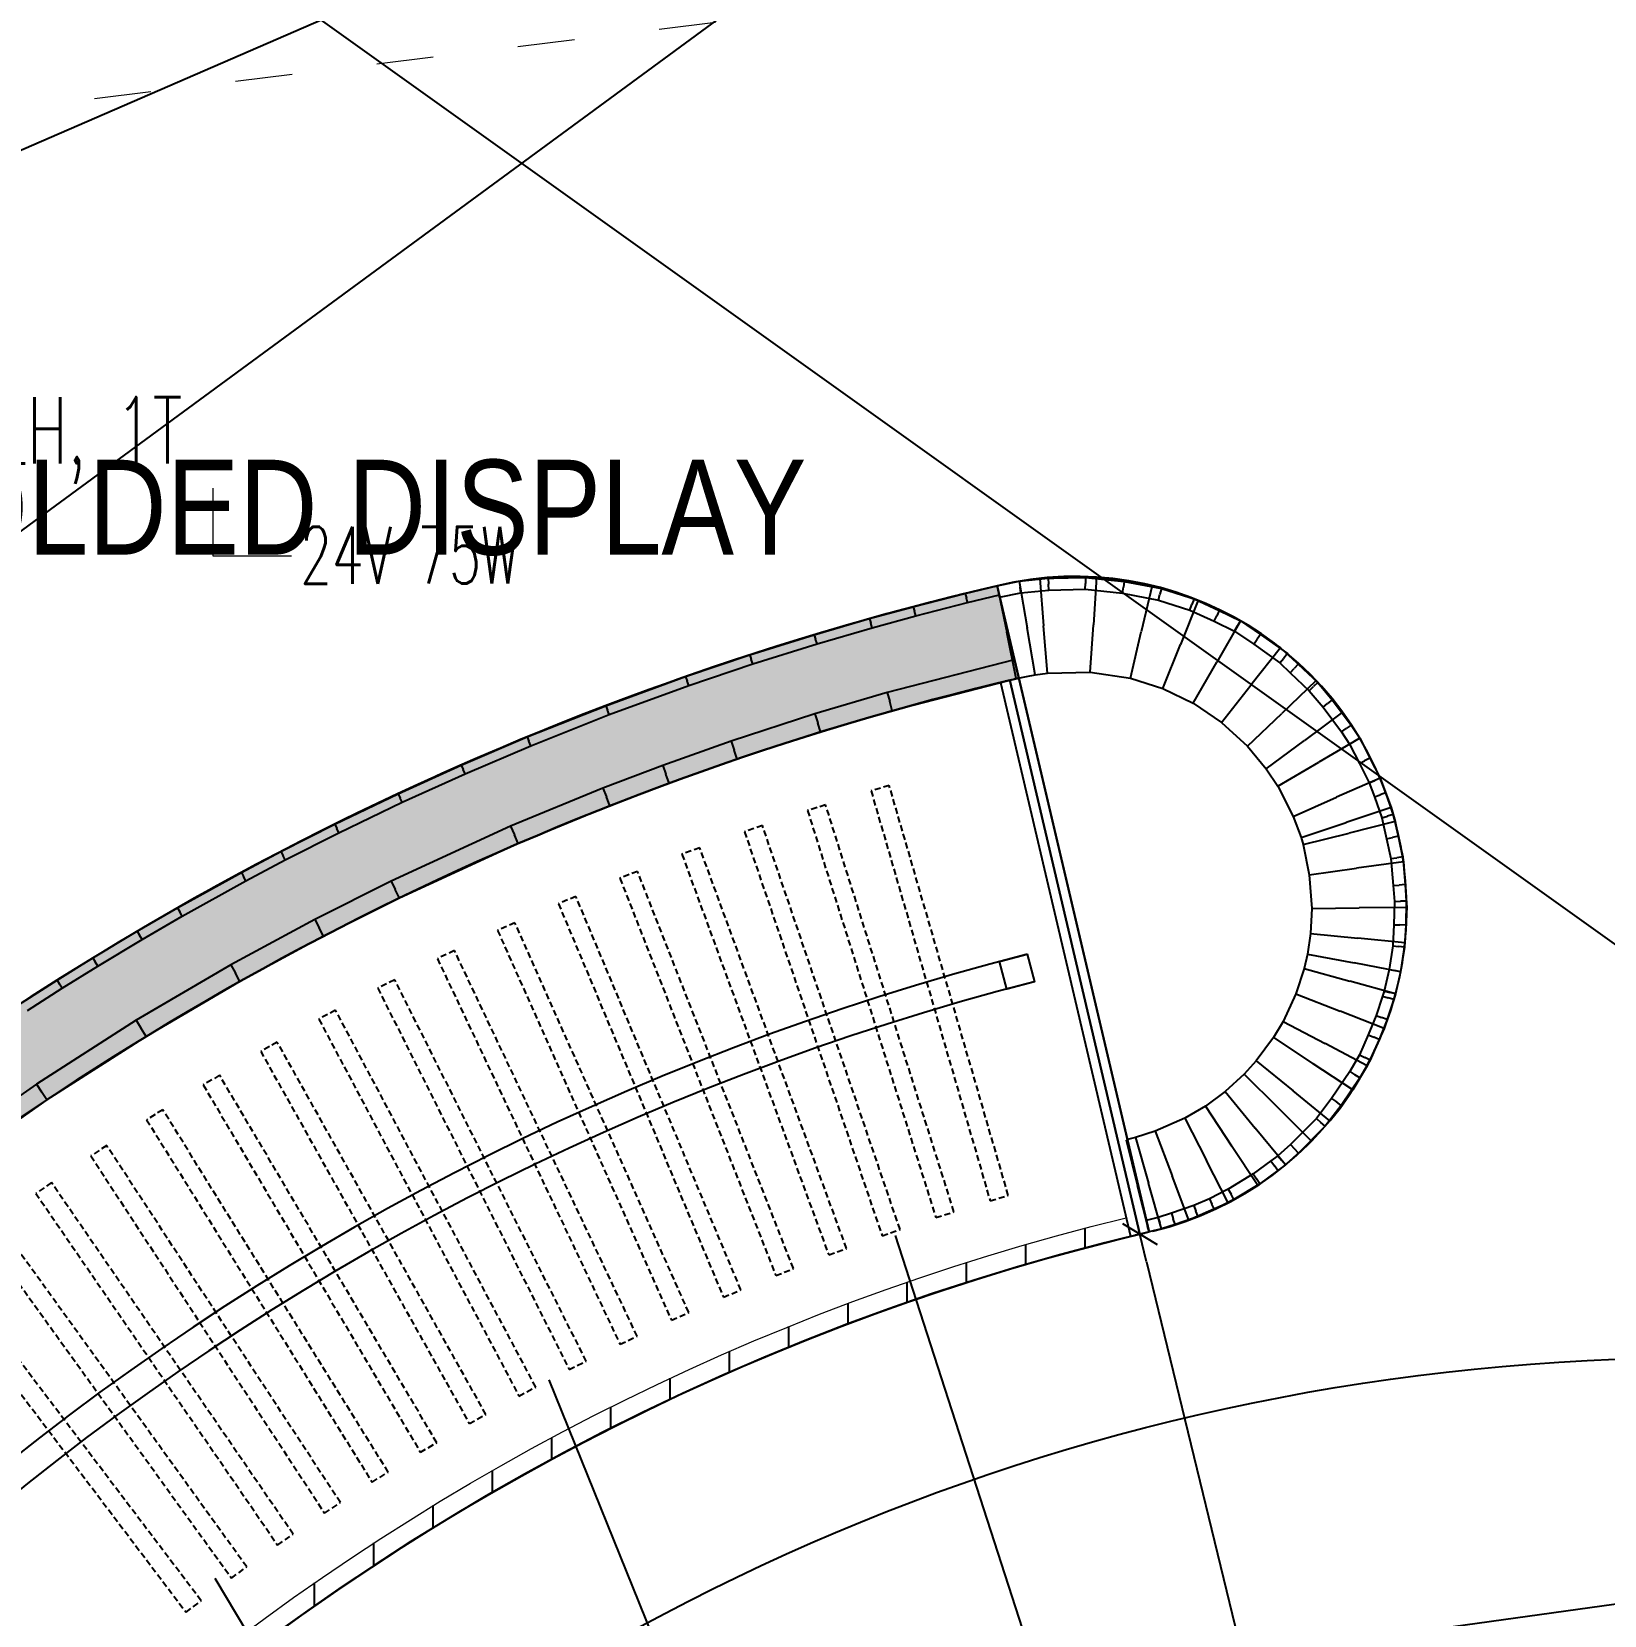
# Model space of a CAD drawing. Header units: millimetres. Extents: x 1734 to 22014, y 983 to 3953.
# Drawn here: x 2571.3 to 2737.1, y 2652.7 to 2819.7 of the extents above; entities that cross this region are included whole.
import ezdxf

# ---------------------------------------------------------------- set-up
doc = ezdxf.new("R2010")
doc.units = ezdxf.units.MM
doc.linetypes.add('ACAD_ISO03W100', pattern=[30, 12, -18])
doc.linetypes.add('HIDDEN2', pattern=[4.7624999999999975, 3.174999999999998, -1.587499999999999])
for name, color, linetype in [('FLOO_areas', 6, 'Continuous'), ('LAY_furn freestanding', 1, 'Continuous'), ('LAY_furn prod', 8, 'Continuous'), ('LAY_furn wall', 1, 'Continuous'), ('LAY_new wall', 6, 'Continuous'), ('LAY_new wall hatch', 8, 'Continuous'), ('LAY_text', 3, 'Continuous'), ('LD_beam', 240, 'Continuous'), ('LD_light integrated', 240, 'Continuous'), ('LD_pointing', 30, 'Continuous'), ('MATERIALS_marmorino', 44, 'Continuous'), ('Materials_xorel', 52, 'Continuous')]:
    doc.layers.add(name, color=color, linetype=linetype)
doc.layers.add('LD_light', color=240, linetype='Continuous', lineweight=5)
doc.layers.add('LD_text', color=7, linetype='Continuous', lineweight=9)
doc.styles.add('Detail 1-50', font='Arial Narrow.ttf', dxfattribs={"height": 0.125})
doc.styles.add('SIMPLEX', font='SIMPLEX.SHX', dxfattribs={"width": 0.65})
doc.dimstyles.new('Illuminazione 1_100', dxfattribs={"dimtxt": 9, "dimasz": 3, "dimexe": 0.05, "dimexo": 0.05, "dimgap": 1.5, "dimtad": 0, "dimdec": 0, "dimlfac": -1, "dimzin": 0, "dimdsep": 46, "dimtxsty": 'SIMPLEX', "dimblk": 'LINEET2S', "dimcen": 0, "dimdle": 0.1000000014901161, "dimse1": 1, "dimse2": 1, "dimclrd": 7, "dimclrt": 256, "dimadec": 0, "dimazin": 0, "dimtfac": 1, "dimtdec": 0, "dimtix": 1, "dimtmove": 2, "dimatfit": 3, "dimldrblk": 'OBLIQUE', "dimfxl": 1, "dimtolj": 1, "dimarcsym": 0})

# ---------------------------------------------------------------- blocks, each defined once
blk = doc.blocks.new('LINEET2S')
blk.add_line((-1, 0), (0, 0))
at = {"color": 5}
blk.add_line((0.5, 0.5), (-0.5, -0.5), dxfattribs=at)
blk = doc.blocks.new('*D371')
at = {"layer": 'DEFPOINTS', "color": 0, "transparency": 16777216}
for p in [(2687.636828485735, 2692.781451470811), (2688.122636084099, 2692.899639042156), (2718.368146596459, 2566.460995977751)]:
    blk.add_point(p, dxfattribs=at)
at = {"layer": 'LD_beam', "color": 7, "lineweight": -2, "transparency": 16777216}
for p, q in [((2688.831793673693, 2689.984661252683), (2701.487457654532, 2637.963812915924)), ((2718.144796605227, 2569.494161338569), (2705.489132624389, 2621.515009675327))]:
    blk.add_line(p, q, dxfattribs=at)
at = {"layer": 'LD_beam', "color": 7, "lineweight": -2, "transparency": 16777216, "xscale": 3, "yscale": 3, "zscale": 3}
for p, rotation in [((2688.122636084099, 2692.899639042156), 103.6733287492986), ((2718.853954194823, 2566.579183549096), 283.6733287492986)]:
    blk.add_blockref('LINEET2S', p, dxfattribs=dict(at, rotation=rotation))
at = {"layer": 'LD_beam', "transparency": 16777216, "insert": (2703.48829513946, 2629.739411295626), "char_height": 9, "attachment_point": 5, "rotation": 283.67332874929866, "style": 'SIMPLEX'}
blk.add_mtext('\\A1;130', dxfattribs=at)
blk = doc.blocks.new('_Oblique')
at = {"color": 0, "linetype": 'ByBlock', "lineweight": -2}
blk.add_line((-0.5, -0.5), (0.5, 0.5), dxfattribs=at)
blk = doc.blocks.new('24v75w')
at = {"layer": 'LD_light', "color": 7}
for p, q in [((0, -7.154871090875531), (0, 0)), ((8.246694318742811, -7.154871090875531), (0, -7.154871090875531))]:
    blk.add_line(p, q, dxfattribs=at)
at = {"layer": 'LD_light', "color": 7, "linetype": 'Continuous', "lineweight": 0, "insert": (9.169808406062657, -10.074464767893), "char_height": 6, "width": 128.0659965766446, "attachment_point": 7, "style": 'SIMPLEX'}
blk.add_mtext('24V 75W', dxfattribs=at)

msp = doc.modelspace()

# ---------------------------------------------------------------- hatches: boundary and pattern name
at = {"layer": 'LAY_new wall hatch'}
h = msp.add_hatch(color=144, dxfattribs=at)
h.dxf.hatch_style = 1
edge = h.paths.add_edge_path()
edge.add_arc((2747.375625308649, 2445.197775528833), 324.6836011780781, 103.2277783608864, 156.9129259503354)
edge.add_line((2448.695938514953, 2572.515824409519), (2457.895038368162, 2568.594528464216))
edge.add_arc((2747.375625308587, 2445.197775528896), 314.6836011779978, 103.22777836087818, 156.9129259503413, ccw=False)
edge.add_line((2675.368824467747, 2751.532216104913), (2673.080595892399, 2761.266896889974))
at = {"layer": 'LD_light integrated'}
h = msp.add_hatch(dxfattribs=at)
h.set_pattern_fill('ANSI31', color=256, scale=50, angle=45)
h.set_pattern_definition([(90, (-6930.156461647264, 5670.05439784533), (-6.25, 1.77635683940025e-15), [])])
edge = h.paths.add_edge_path()
edge.add_line((2513.088472171137, 2545.06730715475), (2511.248679639033, 2545.851630709679))
edge.add_arc((2747.405319318937, 2445.175488221129), 256.7209460314428, 103.68323564802557, 156.9109214545569, ccw=False)
edge.add_line((2686.676986711842, 2694.610276793294), (2687.150094446486, 2692.667040042044))
edge.add_arc((2747.405319318934, 2445.175488221134), 254.7209460314398, 103.6832356480263, 156.9109214545576)

# ---------------------------------------------------------------- linework, layer by layer
at = {"color": 3}
for p, q in [((3044.399875747951, 2504.743160645492), (2564.681765717601, 2847.45306709999)), ((3187.249211753839, 2716.142308926699), (2592.089110239087, 2633.591128257205))]:
    msp.add_line(p, q, dxfattribs=at)
at = {"color": 144, "linetype": 'HIDDEN2', "ltscale": 0.2}
for points in [[(2674.250369351375, 2696.977317326576), (2661.699483242206, 2740.191611927728), (2659.778847926602, 2739.633794767322), (2672.329734035768, 2696.419500166167)], [(2668.521206217163, 2695.242214212127), (2654.986992623439, 2738.158703611887), (2653.079593094561, 2737.557183007724), (2666.613806688285, 2694.64069360796)], [(2662.833149439135, 2693.376764366629), (2648.322663668736, 2735.973076445343), (2646.429494243013, 2735.328165966658), (2660.939980013416, 2692.731853887944)], [(2657.189164168642, 2691.381940238388), (2641.709970454525, 2733.635869783002), (2639.832018030324, 2732.947905617932), (2655.311211744433, 2690.693976073318)], [(2651.592192582819, 2689.258781717773), (2635.152360139851, 2731.148301997282), (2633.290603682988, 2730.417642777596), (2649.730436125956, 2688.528122498084)], [(2646.045152350845, 2687.008395595129), (2628.653251169337, 2728.511669842991), (2626.808661202766, 2727.738696457147), (2644.200562384274, 2686.235422209285)], [(2640.550935112948, 2684.631954983844), (2622.216031491193, 2725.727347781345), (2620.389569589079, 2724.912463175937), (2638.724473210837, 2683.817070378431)], [(2635.112404973061, 2682.130698708759), (2615.844056791095, 2722.796787263462), (2614.036675077547, 2721.940416233152), (2633.305023259523, 2681.274327678449)], [(2629.732397005726, 2679.50593066042), (2609.540648742892, 2719.721515973713), (2607.753289395634, 2718.82410493981), (2627.945037658468, 2678.608519626519)], [(2624.413715778228, 2676.759019115351), (2603.309093277025, 2716.503137033381), (2601.542688036228, 2715.565153811106), (2622.647310537424, 2675.821035893078)], [(2619.159133888574, 2673.891396022779), (2597.152638867614, 2713.143328164939), (2595.408108550189, 2712.165261719562), (2617.414603571149, 2672.913329577401)], [(2613.97139052015, 2670.904556258161), (2591.074494838998, 2709.643840817473), (2589.352748858582, 2708.626201009421), (2612.249644539734, 2669.886916450114)], [(2608.8531900138, 2667.800056843935), (2585.077829692797, 2706.006499253644), (2583.379765585698, 2704.949816572712), (2607.155125906706, 2666.743374162999)], [(2603.807200458086, 2664.579516137821), (2579.165769456111, 2702.233199598755), (2577.492272413409, 2701.138024887556), (2602.133703415373, 2663.484341426624)], [(2598.836052298386, 2661.244612989217), (2573.341396052059, 2698.325908852245), (2571.693338458139, 2697.192813019076), (2597.187994704476, 2660.111517156046)], [(2593.942336965742, 2657.797085863991), (2567.607745693036, 2694.286663862375), (2565.985986670883, 2693.116237583587), (2592.320577943592, 2656.626659585206)], [(2589.128605525857, 2654.238731938259), (2561.967807298093, 2690.11757026437), (2560.373192261381, 2688.910423676469), (2587.533990489141, 2653.031585350359)]]:
    msp.add_lwpolyline(points, close=True, dxfattribs=at)
at = {"layer": 'FLOO_areas', "color": 144}
msp.add_lwpolyline([(2673.080595895593, 2761.26689689074), (2689.09819592295, 2693.1241313953)], dxfattribs=at)
for radius, end in [(324.6836011780372, 123.8258492350689), (254.6836011780372, 304.9912622858433)]:
    msp.add_arc((2747.375625308618, 2445.197775528884), radius, 103.227778360215, end, dxfattribs=at)
at = {"layer": 'LAY_furn freestanding', "color": 144}
msp.add_circle((2747.375625308607, 2445.197775528874), 234.6836011780258, dxfattribs=at)
at = {"layer": 'LAY_furn prod', "color": 144}
msp.add_lwpolyline([(2676.235620280502, 2722.398311679356), (2676.998921256756, 2719.497040988841), (2674.09765056624, 2718.733740012589), (2673.334349589983, 2721.635010703102)], close=True, dxfattribs=at)
for radius, start, end in [(286.1836011780259, 104.3864871329283, 155.9554788495829), (283.1836011780259, 104.3915454081112, 155.9504205742306)]:
    msp.add_arc((2747.375625308607, 2445.197775528874), radius, start, end, dxfattribs=at)
at = {"layer": 'LAY_furn wall', "color": 144}
msp.add_lwpolyline([(2675.368824467747, 2751.532216104913, 0.2386262514423668), (2457.895038368162, 2568.594528464216), (2513.089637487417, 2545.066752792382, -0.2386262514424058), (2689.098195919825, 2693.124131394569)], format="xyb", close=True, dxfattribs=at)
at = {"layer": 'LAY_new wall', "color": 6}
for p, q in [((2675.392708022126, 2761.741540289836), (2677.586835264639, 2762.044257256549)), ((2677.586835264639, 2762.044257256549), (2683.547914389215, 2762.164551693568)), ((2677.586835264639, 2762.044257256549), (2677.980298884029, 2757.0511793681585)), ((2683.547914389215, 2762.164551693568), (2683.2224748012154, 2757.156966355302)), ((2683.547914389215, 2762.164551693568), (2689.415359964551, 2761.277933930058)), ((2673.08059589304, 2761.266896890123), (2675.392708022126, 2761.741540289836)), ((2673.08059589304, 2761.266896890123), (2674.0860565212142, 2756.369035221477)), ((2675.392708022126, 2761.741540289836), (2676.23802180048, 2756.810802773909)), ((2689.415359964551, 2761.277933930058), (2688.2780243675306, 2756.3930325459046)), ((2689.415359964551, 2761.277933930058), (2694.260290847447, 2759.73915645476)), ((2694.260290847447, 2759.73915645476), (2692.4030763737355, 2755.082892677038)), ((2694.260290847447, 2759.73915645476), (2698.748030486338, 2757.562893540905)), ((2678.3737625034187, 2752.058101479768), (2677.980298884029, 2757.0511793681585)), ((2682.897035213216, 2752.149381017036), (2683.2224748012154, 2757.156966355302)), ((2698.748030486338, 2757.562893540905), (2696.242227736167, 2753.2211530479544)), ((2698.748030486338, 2757.562893540905), (2702.947890376792, 2754.718117446251)), ((2675.091517149388, 2751.471173552831), (2674.0860565212142, 2756.369035221477)), ((2677.083335578834, 2751.8800652579826), (2676.23802180048, 2756.810802773909)), ((2687.1406887705098, 2751.508131161751), (2688.2780243675306, 2756.3930325459046)), ((2690.5458619000246, 2750.4266288993167), (2692.4030763737355, 2755.082892677038)), ((2702.947890376792, 2754.718117446251), (2699.841965846046, 2750.7828695839576)), ((2702.947890376792, 2754.718117446251), (2706.717932706273, 2751.26915688314)), ((2677.083335578834, 2751.8800652579826), (2678.3737625034187, 2752.058101479768)), ((2678.3737625034187, 2752.058101479768), (2682.897035213216, 2752.149381017036)), ((2682.897035213216, 2752.149381017036), (2687.1406887705098, 2751.508131161751)), ((2693.736424985996, 2748.879412555004), (2696.242227736167, 2753.2211530479544)), ((2674.395356386552, 2751.3033932590974), (2674.882090425805, 2751.417804687864)), ((2688.124727841312, 2692.8953085370617), (2674.395356386552, 2751.3033932590974)), ((2675.368824465058, 2751.532216116631), (2674.882090425805, 2751.417804687864)), ((2675.091517149388, 2751.471173552831), (2677.083335578834, 2751.8800652579826)), ((2689.098195919818, 2693.124131394595), (2675.368824465058, 2751.532216116631)), ((2687.1406887705098, 2751.508131161751), (2690.5458619000246, 2750.4266288993167)), ((2690.5458619000246, 2750.4266288993167), (2693.736424985996, 2748.879412555004)), ((2696.7360413152996, 2746.847621721664), (2699.841965846046, 2750.7828695839576)), ((2706.717932706273, 2751.26915688314), (2703.0938523126115, 2747.8079352997465)), ((2706.717932706273, 2751.26915688314), (2709.486466974147, 2747.948597889113)), ((2693.736424985996, 2748.879412555004), (2696.7360413152996, 2746.847621721664)), ((2699.4697719189503, 2744.3467137163525), (2703.0938523126115, 2747.8079352997465)), ((2709.486466974147, 2747.948597889113), (2705.4715311242308, 2744.9561653742494)), ((2709.486466974147, 2747.948597889113), (2711.311921905661, 2745.19860358232)), ((2696.7360413152996, 2746.847621721664), (2699.4697719189503, 2744.3467137163525)), ((2699.4697719189503, 2744.3467137163525), (2701.456595274314, 2741.9637328593863)), ((2701.456595274314, 2741.9637328593863), (2705.4715311242308, 2744.9561653742494)), ((2711.311921905661, 2745.19860358232), (2706.987065542302, 2742.673057229812)), ((2711.311921905661, 2745.19860358232), (2713.463590550407, 2740.973924348664)), ((2702.662209178943, 2740.1475108773034), (2706.987065542302, 2742.673057229812)), ((2701.456595274314, 2741.9637328593863), (2702.662209178943, 2740.1475108773034)), ((2713.463590550407, 2740.973924348664), (2708.87753540878, 2738.96122696902)), ((2713.463590550407, 2740.973924348664), (2714.615606969051, 2737.876346553379)), ((2702.662209178943, 2740.1475108773034), (2704.2914802671535, 2736.9485295893764)), ((2704.2914802671535, 2736.9485295893764), (2708.87753540878, 2738.96122696902)), ((2714.615606969051, 2737.876346553379), (2709.868846215747, 2736.2957594512054)), ((2714.615606969051, 2737.876346553379), (2715.051579167724, 2736.398191097595)), ((2704.2914802671535, 2736.9485295893764), (2705.1220854624426, 2734.7151723490315)), ((2705.1220854624426, 2734.7151723490315), (2709.868846215747, 2736.2957594512054)), ((2715.051579167724, 2736.398191097595), (2710.1964357204033, 2735.1850734601276)), ((2715.051579167724, 2736.398191097595), (2715.924223357611, 2732.156234880529)), ((2705.1220854624426, 2734.7151723490315), (2705.341292273082, 2733.9719558226598)), ((2705.341292273082, 2733.9719558226598), (2710.1964357204033, 2735.1850734601276)), ((2705.341292273082, 2733.9719558226598), (2705.9972980918255, 2730.7830868729825)), ((2715.924223357611, 2732.156234880529), (2710.960760724718, 2731.469660876756)), ((2715.924223357611, 2732.156234880529), (2716.271307310464, 2727.34528252122)), ((2705.9972980918255, 2730.7830868729825), (2710.960760724718, 2731.469660876756)), ((2705.9972980918255, 2730.7830868729825), (2706.2530535605288, 2727.2380443394645)), ((2706.2530535605288, 2727.2380443394645), (2706.1187825906773, 2724.5873639143842)), ((2706.2530535605288, 2727.2380443394645), (2711.2621804354967, 2727.291663430342)), ((2716.271307310464, 2727.34528252122), (2711.2621804354967, 2727.291663430342)), ((2716.271307310464, 2727.34528252122), (2716.081327020209, 2723.594828963855)), ((2706.1187825906773, 2724.5873639143842), (2705.7973025520755, 2722.4308766590216)), ((2706.1187825906773, 2724.5873639143842), (2711.100054805443, 2724.0910964391196)), ((2716.081327020209, 2723.594828963855), (2711.100054805443, 2724.0910964391196)), ((2705.7973025520755, 2722.4308766590216), (2705.445580477604, 2720.901718528569)), ((2705.7973025520755, 2722.4308766590216), (2710.713852123582, 2721.500449862616)), ((2716.081327020209, 2723.594828963855), (2715.630401695089, 2720.57002306621)), ((2705.445580477604, 2720.901718528569), (2704.57212271014, 2718.2251563009813)), ((2705.445580477604, 2720.901718528569), (2710.268234645509, 2719.5630690749776)), ((2715.630401695089, 2720.57002306621), (2710.713852123582, 2721.500449862616)), ((2715.630401695089, 2720.57002306621), (2715.090888813414, 2718.224419621387)), ((2715.090888813414, 2718.224419621387), (2710.268234645509, 2719.5630690749776)), ((2704.57212271014, 2718.2251563009813), (2703.230134928375, 2715.314513633204)), ((2704.57212271014, 2718.2251563009813), (2709.2349063191405, 2716.3966108098193)), ((2715.090888813414, 2718.224419621387), (2713.897689928141, 2714.568065318658)), ((2703.230134928375, 2715.314513633204), (2702.2345043068185, 2713.638824409005)), ((2703.230134928375, 2715.314513633204), (2707.6616879020175, 2712.9844510920993)), ((2713.897689928141, 2714.568065318658), (2709.2349063191405, 2716.3966108098193)), ((2702.2345043068185, 2713.638824409005), (2700.4087402735695, 2711.170085399036)), ((2702.2345043068185, 2713.638824409005), (2706.404341472338, 2710.8682828890687)), ((2713.897689928141, 2714.568065318658), (2712.09324087566, 2710.654388550995)), ((2712.09324087566, 2710.654388550995), (2707.6616879020175, 2712.9844510920993)), ((2700.4087402735695, 2711.170085399036), (2699.140017953972, 2709.7687536597564)), ((2700.4087402735695, 2711.170085399036), (2704.281533887598, 2707.9978912066463)), ((2710.574178637857, 2708.097741369133), (2706.404341472338, 2710.8682828890687)), ((2712.09324087566, 2710.654388550995), (2710.574178637857, 2708.097741369133)), ((2699.140017953972, 2709.7687536597564), (2697.122659878043, 2707.923493637294)), ((2699.140017953972, 2709.7687536597564), (2702.6884858902076, 2706.238334614588)), ((2697.122659878043, 2707.923493637294), (2695.046101456625, 2706.3911035940273)), ((2697.122659878043, 2707.923493637294), (2700.303208207518, 2704.0565417029293)), ((2708.154327501627, 2704.825697014257), (2704.281533887598, 2707.9978912066463)), ((2710.574178637857, 2708.097741369133), (2708.154327501627, 2704.825697014257)), ((2695.046101456625, 2706.3911035940273), (2692.8812539688074, 2705.1160109280977)), ((2695.046101456625, 2706.3911035940273), (2697.806690707841, 2702.2142441205992)), ((2706.236953826443, 2702.70791556942), (2702.6884858902076, 2706.238334614588)), ((2689.754310867425, 2703.735747244567), (2687.6785257749093, 2703.0767815469053)), ((2692.8812539688074, 2705.1160109280977), (2689.754310867425, 2703.735747244567)), ((2689.754310867425, 2703.735747244567), (2691.5254798372785, 2699.0521157308285)), ((2692.8812539688074, 2705.1160109280977), (2695.1673352760754, 2700.6596668246166)), ((2703.483756536993, 2700.189589768565), (2700.303208207518, 2704.0565417029293)), ((2708.154327501627, 2704.825697014257), (2706.236953826443, 2702.70791556942)), ((2687.6785257749093, 2703.0767815469053), (2686.6746242939307, 2702.8260023777416)), ((2686.6746242939307, 2702.8260023777416), (2687.8864101068775, 2697.9750668861543)), ((2687.6785257749093, 2703.0767815469053), (2689.042187620956, 2698.2637853811566)), ((2700.567279959057, 2698.037384647171), (2697.806690707841, 2702.2142441205992)), ((2706.236953826443, 2702.70791556942), (2703.483756536993, 2700.189589768565)), ((2697.453416583343, 2696.203322721135), (2695.1673352760754, 2700.6596668246166)), ((2693.296648807132, 2694.36848421709), (2691.5254798372785, 2699.0521157308285)), ((2703.483756536993, 2700.189589768565), (2700.567279959057, 2698.037384647171)), ((2689.098195919825, 2693.124131394567), (2687.8864101068775, 2697.9750668861543)), ((2690.405849467003, 2693.450789215408), (2689.042187620956, 2698.2637853811566)), ((2700.567279959057, 2698.037384647171), (2697.453416583343, 2696.203322721135)), ((2697.453416583343, 2696.203322721135), (2693.296648807132, 2694.36848421709)), ((2693.296648807132, 2694.36848421709), (2690.405849467003, 2693.450789215408)), ((2688.124727841312, 2692.8953085370617), (2688.611461880565, 2693.0097199658285)), ((2689.098195919818, 2693.124131394595), (2688.611461880565, 2693.0097199658285)), ((2690.405849467003, 2693.450789215408), (2689.098195919825, 2693.124131394567))]:
    msp.add_line(p, q, dxfattribs=at)
at = {"layer": 'LAY_new wall', "color": 144}
msp.add_lwpolyline([(2673.080595892399, 2761.266896889974, 0.2386262514423232), (2448.695938514953, 2572.515824409519), (2457.895038368162, 2568.594528464216, -0.238626251442388), (2675.368824467747, 2751.532216104913)], format="xyb", close=True, dxfattribs=at)
msp.add_arc((2681.270974100597, 2727.238195810259), 35.000497030265, 283.5331245149442, 103.5331245149442, dxfattribs=at)
at = {"layer": 'LD_light'}
msp.add_lwpolyline([(2513.088472171137, 2545.06730715475), (2511.248679639033, 2545.851630709679, -0.2365175392089811), (2686.676986711842, 2694.610276793294), (2687.150094446486, 2692.667040042044, 0.2365175392089811), (2513.088472171199, 2545.067307154903)], format="xyb", dxfattribs=at)
at = {"layer": 'LD_pointing'}
for p, q in [((2659.290876397463, 2845.889075237514), (2531.303045685458, 2790.306301204486)), ((2657.208816939354, 2831.012630532244), (2545.447458051876, 2748.947242591134)), ((2704.448269195054, 2562.387223161843), (2662.366473634072, 2692.754938862072)), ((2677.773603540601, 2548.75071063888), (2625.845910048432, 2677.547359051741)), ((2661.977467775927, 2536.496562606339), (2590.622879009297, 2656.570088949749))]:
    msp.add_line(p, q, dxfattribs=at)
at = {"layer": 'LD_text', "color": 9, "linetype": 'ACAD_ISO03W100', "ltscale": 0.5}
msp.add_line((2658.267392401756, 2822.473175649865), (2529.221173307385, 2806.624865910842), dxfattribs=at)
at = {"layer": 'MATERIALS_marmorino', "color": 1}
for p, q in [((2675.392708022093, 2761.74154028983), (2678.459238218242, 2762.061862327705)), ((2678.459238218242, 2762.061862327705), (2682.406268870793, 2762.141513313763)), ((2678.459238218242, 2762.061862327705), (2678.498077810994, 2761.4375188629006)), ((2682.406268870793, 2762.141513313763), (2682.3804198667144, 2761.5158644345906)), ((2682.406268870793, 2762.141513313763), (2686.481637176883, 2761.721242811812)), ((2664.234416805302, 2759.055992439858), (2669.716028152361, 2760.457078077523)), ((2669.716028152361, 2760.457078077523), (2673.080595892403, 2761.266896889973)), ((2669.716028152361, 2760.457078077523), (2669.836445041061, 2759.971782191108)), ((2673.080595897667, 2761.266896867563), (2675.392708022093, 2761.74154028983)), ((2673.080595892403, 2761.266896889973), (2673.197599633821, 2760.780779492121)), ((2673.080595897667, 2761.266896867563), (2673.2062784821633, 2760.654664160209)), ((2673.314603375239, 2760.2946620942694), (2673.197599633821, 2760.780779492121)), ((2673.3319610666595, 2760.0424314528545), (2673.2062784821633, 2760.654664160209)), ((2673.3319610666595, 2760.0424314528545), (2675.5837853326457, 2760.504698643386)), ((2675.392708022093, 2761.74154028983), (2675.4882466773693, 2761.123119466608)), ((2675.5837853326457, 2760.504698643386), (2675.4882466773693, 2761.123119466608)), ((2675.5837853326457, 2760.504698643386), (2678.5369174037464, 2760.813175398096)), ((2678.5369174037464, 2760.813175398096), (2678.498077810994, 2761.4375188629006)), ((2678.5369174037464, 2760.813175398096), (2682.3545708626357, 2760.8902155554183)), ((2682.3545708626357, 2760.8902155554183), (2682.3804198667144, 2761.5158644345906)), ((2682.3545708626357, 2760.8902155554183), (2686.298842885357, 2760.4834642980304)), ((2686.298842885357, 2760.4834642980304), (2686.39024003112, 2761.102353554921)), ((2686.298842885357, 2760.4834642980304), (2690.087293013771, 2759.7529927878077)), ((2686.481637176883, 2761.721242811812), (2686.39024003112, 2761.102353554921)), ((2686.481637176883, 2761.721242811812), (2690.395869444139, 2760.966518568729)), ((2690.395869444139, 2760.966518568729), (2690.241581228955, 2760.3597556782684)), ((2690.395869444139, 2760.966518568729), (2693.836131076307, 2759.87387199922)), ((2659.608093886491, 2757.793842845786), (2664.234416805302, 2759.055992439858)), ((2664.234416805302, 2759.055992439858), (2664.362134142979, 2758.57256252926)), ((2664.489851480656, 2758.0891326186616), (2669.95686192976, 2759.486486304693)), ((2669.95686192976, 2759.486486304693), (2669.836445041061, 2759.971782191108)), ((2669.95686192976, 2759.486486304693), (2673.314603375239, 2760.2946620942694)), ((2690.087293013771, 2759.7529927878077), (2690.241581228955, 2760.3597556782684)), ((2690.087293013771, 2759.7529927878077), (2693.384847713616, 2758.7056707478605)), ((2693.384847713616, 2758.7056707478605), (2693.6104893949614, 2759.28977137354)), ((2693.384847713616, 2758.7056707478605), (2695.9709779116943, 2757.520360971282)), ((2693.836131076307, 2759.87387199922), (2693.6104893949614, 2759.28977137354)), ((2693.836131076307, 2759.87387199922), (2696.504160666893, 2758.651024997831)), ((2653.788935607372, 2756.101253130356), (2659.608093886491, 2757.793842845786)), ((2659.608093886491, 2757.793842845786), (2659.743725980681, 2757.3125722325167)), ((2659.879358074871, 2756.831301619247), (2659.743725980681, 2757.3125722325167)), ((2659.879358074871, 2756.831301619247), (2664.489851480656, 2758.0891326186616)), ((2664.489851480656, 2758.0891326186616), (2664.362134142979, 2758.57256252926)), ((2695.9709779116943, 2757.520360971282), (2696.237569289294, 2758.0856929845568)), ((2695.9709779116943, 2757.520360971282), (2698.1215797988098, 2756.4774584176616)), ((2696.504160666893, 2758.651024997831), (2696.237569289294, 2758.0856929845568)), ((2696.504160666893, 2758.651024997831), (2698.748030486353, 2757.562893540899)), ((2698.748030486353, 2757.562893540899), (2698.4348051425814, 2757.0201759792803)), ((2698.748030486353, 2757.562893540899), (2700.847960431558, 2756.140505493579)), ((2646.983784053013, 2753.971024181089), (2653.788935607372, 2756.101253130356)), ((2653.788935607372, 2756.101253130356), (2653.9334574864383, 2755.622568244735)), ((2654.0779793655047, 2755.143883359114), (2653.9334574864383, 2755.622568244735)), ((2654.0779793655047, 2755.143883359114), (2659.879358074871, 2756.831301619247)), ((2698.1215797988098, 2756.4774584176616), (2698.4348051425814, 2757.0201759792803)), ((2698.1215797988098, 2756.4774584176616), (2700.1469492821857, 2755.1055739168764)), ((2700.134550140088, 2755.113972478724), (2700.491255285825, 2755.627238986151)), ((2700.1469492821857, 2755.1055739168764), (2700.4974548568716, 2755.6230397052277)), ((2700.847960431562, 2756.140505493578), (2700.491255285825, 2755.627238986151)), ((2700.847960431558, 2756.140505493579), (2700.4974548568716, 2755.6230397052277)), ((2700.847960431558, 2756.140505493579), (2700.847960431562, 2756.140505493578)), ((2700.847960431562, 2756.140505493578), (2703.703592810642, 2754.104762583387)), ((2640.211849864198, 2751.686545480452), (2646.983784053013, 2753.971024181089)), ((2646.983784053013, 2753.971024181089), (2647.1383987885774, 2753.4954986806665)), ((2647.293013524142, 2753.019973180244), (2654.0779793655047, 2755.143883359114)), ((2700.1469492821857, 2755.1055739168764), (2700.134550140088, 2755.113972478724)), ((2700.134550140088, 2755.113972478724), (2702.897433993198, 2753.144348777559)), ((2703.703592810642, 2754.104762583387), (2703.30051340192, 2753.6245556804733)), ((2703.703592810642, 2754.104762583387), (2704.832911541529, 2752.993637164695)), ((2640.54325008829, 2750.742973674104), (2647.293013524142, 2753.019973180244)), ((2647.293013524142, 2753.019973180244), (2647.1383987885774, 2753.4954986806665)), ((2702.897433993198, 2753.144348777559), (2703.30051340192, 2753.6245556804733)), ((2702.897433993198, 2753.144348777559), (2703.966626387967, 2752.092381060379)), ((2703.966626387967, 2752.092381060379), (2704.399768964748, 2752.543009112537)), ((2703.966626387967, 2752.092381060379), (2705.9816976484026, 2750.2002125979416)), ((2704.832911541529, 2752.993637164695), (2704.399768964748, 2752.543009112537)), ((2704.832911541529, 2752.993637164695), (2706.892943605671, 2751.059250138334)), ((2631.794142779632, 2748.612280406828), (2640.211849864198, 2751.686545480452)), ((2632.150123884996, 2747.677685884201), (2640.54325008829, 2750.742973674104)), ((2640.211849864198, 2751.686545480452), (2640.377549976244, 2751.214759577278)), ((2640.54325008829, 2750.742973674104), (2640.377549976244, 2751.214759577278)), ((2705.9816976484026, 2750.2002125979416), (2706.4373206270366, 2750.629731368138)), ((2706.892943605671, 2751.059250138334), (2706.4373206270366, 2750.629731368138)), ((2706.892943605671, 2751.059250138334), (2708.421939300431, 2749.225384303627)), ((2705.9816976484026, 2750.2002125979416), (2707.4401289587445, 2748.4509811504827)), ((2707.4401289587445, 2748.4509811504827), (2707.9310341295877, 2748.838182727055)), ((2708.421939300431, 2749.225384303627), (2707.9310341295877, 2748.838182727055)), ((2708.421939300431, 2749.225384303627), (2710.399194439902, 2746.573600735716)), ((2623.508811988951, 2745.325170866192), (2631.794142779632, 2748.612280406828)), ((2623.8893756017237, 2744.400329170178), (2632.150123884996, 2747.677685884201)), ((2631.794142779632, 2748.612280406828), (2631.972133332314, 2748.1449831455147)), ((2632.150123884996, 2747.677685884201), (2631.972133332314, 2748.1449831455147)), ((2707.4401289587445, 2748.4509811504827), (2709.3766631353337, 2745.8538102514603)), ((2709.3766631353337, 2745.8538102514603), (2709.887928787618, 2746.2137054935883)), ((2709.3766631353337, 2745.8538102514603), (2710.2307078148347, 2744.5672169941718)), ((2710.399194439902, 2746.573600735716), (2709.887928787618, 2746.2137054935883)), ((2710.399194439902, 2746.573600735716), (2711.311921905675, 2745.198603582298)), ((2616.55895438361, 2742.361769784625), (2623.508811988951, 2745.325170866192)), ((2616.9617227846406, 2741.4463961521706), (2623.8893756017237, 2744.400329170178)), ((2623.508811988951, 2745.325170866192), (2623.6990937953374, 2744.8627500181847)), ((2623.8893756017237, 2744.400329170178), (2623.6990937953374, 2744.8627500181847)), ((2710.2307078148347, 2744.5672169941718), (2710.7713148602547, 2744.8829102882346)), ((2710.2307078148347, 2744.5672169941718), (2711.273900723635, 2742.5189669398374)), ((2711.311921905675, 2745.198603582298), (2710.7713148602547, 2744.8829102882346)), ((2711.311921905675, 2745.198603582298), (2712.387756228036, 2743.086263965491)), ((2609.889564864363, 2739.335539267994), (2616.55895438361, 2742.361769784625)), ((2616.55895438361, 2742.361769784625), (2616.7603385841253, 2741.9040829683977)), ((2711.273900723635, 2742.5189669398374), (2711.8308284758355, 2742.802615452664)), ((2711.273900723635, 2742.5189669398374), (2712.3170767650045, 2740.470750003747)), ((2712.387756228036, 2743.086263965491), (2711.8308284758355, 2742.802615452664)), ((2712.387756228036, 2743.086263965491), (2713.463590550411, 2740.973924348658)), ((2610.313096204728, 2738.4295868037666), (2616.9617227846406, 2741.4463961521706)), ((2616.9617227846406, 2741.4463961521706), (2616.7603385841253, 2741.9040829683977)), ((2712.3170767650045, 2740.470750003747), (2712.8903336577077, 2740.7223371762025)), ((2712.3170767650045, 2740.470750003747), (2712.8632039485487, 2739.0023061432375)), ((2713.463590550411, 2740.973924348658), (2712.8903336577077, 2740.7223371762025)), ((2713.463590550411, 2740.973924348658), (2714.039598759726, 2739.425135451022)), ((2603.215845749917, 2736.122849786013), (2609.889564864363, 2739.335539267994)), ((2609.889564864363, 2739.335539267994), (2610.1013305345455, 2738.8825630358806)), ((2610.313096204728, 2738.4295868037666), (2610.1013305345455, 2738.8825630358806)), ((2712.8632039485487, 2739.0023061432375), (2713.4514013541375, 2739.21372079713)), ((2712.8632039485487, 2739.0023061432375), (2713.631447073711, 2736.7886406456696)), ((2714.039598759726, 2739.425135451022), (2713.4514013541375, 2739.21372079713)), ((2714.039598759726, 2739.425135451022), (2714.83359306839, 2737.137268825486)), ((2603.659154878379, 2735.2264182336944), (2610.313096204728, 2738.4295868037666)), ((2714.83359306839, 2737.137268825486), (2714.2325200710507, 2736.962954735578)), ((2714.83359306839, 2737.137268825486), (2715.368369722542, 2734.858260299819)), ((2597.53765953573, 2733.239482382192), (2603.215845749917, 2736.122849786013)), ((2603.215845749917, 2736.122849786013), (2603.437500314148, 2735.6746340098534)), ((2603.659154878379, 2735.2264182336944), (2603.437500314148, 2735.6746340098534)), ((2713.631447073711, 2736.7886406456696), (2714.2325200710507, 2736.962954735578)), ((2713.631447073711, 2736.7886406456696), (2714.1493111683967, 2734.5817068205624)), ((2597.9980346968705, 2732.351716914514), (2603.659154878379, 2735.2264182336944)), ((2714.1493111683967, 2734.5817068205624), (2714.758840445469, 2734.7199835601905)), ((2714.1493111683967, 2734.5817068205624), (2714.60800383012, 2732.488074522572)), ((2715.368369722542, 2734.858260299819), (2714.758840445469, 2734.7199835601905)), ((2715.368369722542, 2734.858260299819), (2715.846453227816, 2732.676121470703)), ((2593.371952301131, 2731.033934148003), (2597.53765953573, 2733.239482382192)), ((2593.848315990679, 2730.1546338624926), (2597.9980346968705, 2732.351716914514)), ((2597.53765953573, 2733.239482382192), (2597.7678471163003, 2732.795599648353)), ((2597.9980346968705, 2732.351716914514), (2597.7678471163003, 2732.795599648353)), ((2714.60800383012, 2732.488074522572), (2715.227228528968, 2732.5820979966375)), ((2714.60800383012, 2732.488074522572), (2714.8516208614233, 2729.6522851760747)), ((2715.846453227816, 2732.676121470703), (2715.227228528968, 2732.5820979966375)), ((2715.846453227816, 2732.676121470703), (2716.097765334038, 2729.750758700873)), ((2586.6376688245, 2727.301923352412), (2593.371952301131, 2731.033934148003)), ((2593.371952301131, 2731.033934148003), (2593.6101341459052, 2730.5942840052476)), ((2593.848315990679, 2730.1546338624926), (2593.6101341459052, 2730.5942840052476)), ((2587.1308894668314, 2726.431964866959), (2593.848315990679, 2730.1546338624926)), ((2714.8516208614233, 2729.6522851760747), (2715.474693097731, 2729.701521938474)), ((2714.8516208614233, 2729.6522851760747), (2714.972658377922, 2727.9745765963894)), ((2716.097765334038, 2729.750758700873), (2715.474693097731, 2729.701521938474)), ((2716.097765334038, 2729.750758700873), (2716.223495693786, 2728.008002327657)), ((2582.384498556541, 2724.835700294114), (2586.6376688245, 2727.301923352412)), ((2586.6376688245, 2727.301923352412), (2586.8842791456655, 2726.8669441096854)), ((2714.972658377922, 2727.9745765963894), (2714.927037942343, 2725.5204468792126)), ((2714.972658377922, 2727.9745765963894), (2715.5980770358537, 2727.991289462023)), ((2716.223495693786, 2728.008002327657), (2715.5980770358537, 2727.991289462023)), ((2716.223495693786, 2728.008002327657), (2716.176317165333, 2725.470055742536)), ((2582.893038488724, 2723.9746247791245), (2587.1308894668314, 2726.431964866959)), ((2587.1308894668314, 2726.431964866959), (2586.8842791456655, 2726.8669441096854)), ((2714.927037942343, 2725.5204468792126), (2714.788511361936, 2723.2905078504314)), ((2714.927037942343, 2725.5204468792126), (2715.551677553838, 2725.495251310874)), ((2716.176317165333, 2725.470055742536), (2715.551677553838, 2725.495251310874)), ((2716.176317165333, 2725.470055742536), (2716.032528688982, 2723.155413062684)), ((2577.700923350156, 2722.018902593333), (2582.384498556541, 2724.835700294114)), ((2578.2228439830315, 2721.1658745047835), (2582.893038488724, 2723.9746247791245)), ((2582.384498556541, 2724.835700294114), (2582.6387685226327, 2724.405162536619)), ((2582.893038488724, 2723.9746247791245), (2582.6387685226327, 2724.405162536619)), ((2573.939072778019, 2719.677652970248), (2577.700923350156, 2722.018902593333)), ((2577.700923350156, 2722.018902593333), (2577.9618836665936, 2721.5923885490583)), ((2714.788511361936, 2723.2905078504314), (2714.402150394487, 2720.8064821684034)), ((2714.788511361936, 2723.2905078504314), (2715.410520025459, 2723.2229604565578)), ((2716.032528688982, 2723.155413062684), (2715.410520025459, 2723.2229604565578)), ((2716.032528688982, 2723.155413062684), (2715.630401695085, 2720.570023066196)), ((2574.4732097381548, 2718.8322279140475), (2578.2228439830315, 2721.1658745047835)), ((2578.2228439830315, 2721.1658745047835), (2577.9618836665936, 2721.5923885490583)), ((2714.402150394487, 2720.8064821684034), (2713.878761039841, 2718.5309778849287)), ((2714.402150394487, 2720.8064821684034), (2715.0162760447856, 2720.6882526172994)), ((2715.630401695085, 2720.570023066196), (2715.0162760447856, 2720.6882526172994)), ((2715.630401695085, 2720.570023066196), (2715.090888813414, 2718.224419621391)), ((2570.269056815367, 2717.324040836877), (2573.939072778019, 2719.677652970248)), ((2570.8145411892338, 2716.485892972632), (2574.4732097381548, 2718.8322279140475)), ((2573.939072778019, 2719.677652970248), (2574.206141258087, 2719.254940442148)), ((2574.4732097381548, 2718.8322279140475), (2574.206141258087, 2719.254940442148)), ((2713.7302945199085, 2717.993172930731), (2713.0364267365494, 2715.956396276266)), ((2713.878761039841, 2718.5309778849287), (2713.7302945199085, 2717.993172930731)), ((2713.7302945199085, 2717.993172930731), (2714.327852624252, 2717.8090824622445)), ((2713.878761039841, 2718.5309778849287), (2714.4848249266274, 2718.37769875316)), ((2714.925410728596, 2717.624991993758), (2714.209162698979, 2715.522520455926)), ((2714.925410728596, 2717.624991993758), (2714.327852624252, 2717.8090824622445)), ((2715.090888813414, 2718.224419621391), (2714.4848249266274, 2718.37769875316)), ((2715.090888813414, 2718.224419621391), (2714.925410728596, 2717.624991993758)), ((2713.0364267365494, 2715.956396276266), (2712.217281485541, 2713.9077024749004)), ((2713.0364267365494, 2715.956396276266), (2713.622794717764, 2715.739458366096)), ((2714.209162698979, 2715.522520455926), (2713.369379083309, 2713.422209814078)), ((2714.209162698979, 2715.522520455926), (2713.622794717764, 2715.739458366096)), ((2712.217281485541, 2713.9077024749004), (2711.2902111908097, 2711.816399413524)), ((2712.217281485541, 2713.9077024749004), (2712.793330284425, 2713.664956144489)), ((2713.369379083309, 2713.422209814078), (2712.793330284425, 2713.664956144489)), ((2713.369379083309, 2713.422209814078), (2712.406953808619, 2711.251152306634)), ((2711.2902111908097, 2711.816399413524), (2710.2719651307757, 2710.0374002198564)), ((2711.2902111908097, 2711.816399413524), (2711.848582499714, 2711.533775860079)), ((2712.406953808619, 2711.251152306634), (2711.33370975676, 2709.376064960064)), ((2712.406953808619, 2711.251152306634), (2711.848582499714, 2711.533775860079)), ((2710.2719651307757, 2710.0374002198564), (2708.3498008543793, 2707.1930364103055)), ((2711.33370975676, 2709.376064960064), (2709.364253069743, 2706.461719191693)), ((2710.2719651307757, 2710.0374002198564), (2710.802837443768, 2709.70673258996)), ((2711.33370975676, 2709.376064960064), (2710.802837443768, 2709.70673258996)), ((2708.3498008543793, 2707.1930364103055), (2706.7377768836914, 2705.0941423765353)), ((2708.3498008543793, 2707.1930364103055), (2708.8570269620614, 2706.8273778009993)), ((2709.364253069743, 2706.461719191693), (2707.679409358487, 2704.268012101915)), ((2709.364253069743, 2706.461719191693), (2708.8570269620614, 2706.8273778009993)), ((2706.7377768836914, 2705.0941423765353), (2703.996135757616, 2702.352301630774)), ((2707.679409358487, 2704.268012101915), (2704.860355181718, 2701.448752668993)), ((2706.7377768836914, 2705.0941423765353), (2707.2085931210895, 2704.681077239225)), ((2707.679409358487, 2704.268012101915), (2707.2085931210895, 2704.681077239225)), ((2703.996135757616, 2702.352301630774), (2702.6886194546137, 2701.1563277521486)), ((2703.996135757616, 2702.352301630774), (2704.4282454696668, 2701.9005271498836)), ((2701.9517546356774, 2700.612560574628), (2700.084690626919, 2699.2347663032724)), ((2702.6886194546137, 2701.1563277521486), (2701.9517546356774, 2700.612560574628)), ((2701.9517546356774, 2700.612560574628), (2702.322864059341, 2700.1096661566153)), ((2702.6886194546137, 2701.1563277521486), (2703.086187995798, 2700.672958760353)), ((2703.483756536982, 2700.189589768557), (2703.086187995798, 2700.672958760353)), ((2704.860355181718, 2701.448752668993), (2703.483756536982, 2700.189589768557)), ((2704.860355181718, 2701.448752668993), (2704.4282454696668, 2701.9005271498836)), ((2700.084690626919, 2699.2347663032724), (2697.4386117964864, 2697.645639706527)), ((2700.084690626919, 2699.2347663032724), (2700.4319167653002, 2698.714247286698)), ((2700.779142903681, 2698.193728270124), (2700.4319167653002, 2698.714247286698)), ((2702.693973483005, 2699.606771738603), (2700.779142903681, 2698.193728270124)), ((2702.693973483005, 2699.606771738603), (2702.322864059341, 2700.1096661566153)), ((2703.483756536982, 2700.189589768557), (2702.693973483005, 2699.606771738603)), ((2697.4386117964864, 2697.645639706527), (2695.4533665060853, 2696.6129722711244)), ((2697.4386117964864, 2697.645639706527), (2697.74399756403, 2697.099993076463)), ((2698.049383331574, 2696.554346446399), (2697.74399756403, 2697.099993076463)), ((2700.779142903681, 2698.193728270124), (2698.049383331574, 2696.554346446399)), ((2693.815777200337, 2695.906609655291), (2691.4589387736, 2695.096570254917)), ((2695.4533665060853, 2696.6129722711244), (2693.815777200337, 2695.906609655291)), ((2693.815777200337, 2695.906609655291), (2694.0414493304097, 2695.3232877863716)), ((2694.267121460482, 2694.739965917452), (2694.0414493304097, 2695.3232877863716)), ((2695.990032725364, 2695.483131559557), (2694.267121460482, 2694.739965917452)), ((2695.4533665060853, 2696.6129722711244), (2695.721699615725, 2696.0480519153407)), ((2695.990032725364, 2695.483131559557), (2695.721699615725, 2696.0480519153407)), ((2698.049383331574, 2696.554346446399), (2695.990032725364, 2695.483131559557)), ((2690.064961082286, 2694.654046852472), (2688.7910095444918, 2694.3358694051813)), ((2688.7910095444918, 2694.3358694051813), (2688.942455236525, 2693.729495591132)), ((2689.093900928558, 2693.123121777083), (2688.942455236525, 2693.729495591132)), ((2691.4589387736, 2695.096570254917), (2690.064961082286, 2694.654046852472)), ((2690.064961082286, 2694.654046852472), (2690.2354052746605, 2694.0524180339444)), ((2690.405849467035, 2693.450789215416), (2690.2354052746605, 2694.0524180339444)), ((2691.851249137064, 2693.909636716247), (2690.405849467035, 2693.450789215416)), ((2691.4589387736, 2695.096570254917), (2691.6550939553317, 2694.503103485582)), ((2691.851249137064, 2693.909636716247), (2691.6550939553317, 2694.503103485582)), ((2694.267121460482, 2694.739965917452), (2691.851249137064, 2693.909636716247)), ((2690.405849467035, 2693.450789215416), (2689.093900928558, 2693.123121777083))]:
    msp.add_line(p, q, dxfattribs=at)
at = {"layer": 'Materials_xorel', "color": 1}
for p, q in [((2674.8686136072074, 2753.468653321802), (2661.4785247400923, 2750.0097919546)), ((2674.8686136072074, 2753.468653321802), (2675.1187190376395, 2752.5004347133936)), ((2675.368824468071, 2751.532216104985), (2675.1187190376395, 2752.5004347133936)), ((2675.368824468071, 2751.532216104985), (2662.012088794752, 2748.081970369437)), ((2673.421888310755, 2751.0745703900375), (2673.908622350008, 2751.188981818804)), ((2673.421888310755, 2751.0745703900375), (2687.151259762768, 2692.6664856796765)), ((2674.395356389261, 2751.303393247571), (2673.908622350008, 2751.188981818804)), ((2674.395356389261, 2751.303393247571), (2688.124727841274, 2692.89530853721)), ((2661.4785247400923, 2750.0097919546), (2653.8604680147128, 2747.759397691704)), ((2661.4785247400923, 2750.0097919546), (2661.7453067674223, 2749.0458811620183)), ((2662.012088794752, 2748.081970369437), (2661.7453067674223, 2749.0458811620183)), ((2653.8604680147128, 2747.759397691704), (2645.013012430844, 2744.8817944617263)), ((2653.8604680147128, 2747.759397691704), (2654.1568221060706, 2746.804222565662)), ((2662.012088794752, 2748.081970369437), (2654.453176197429, 2745.84904743962)), ((2654.453176197429, 2745.84904743962), (2645.657074090625, 2742.988146744068)), ((2654.453176197429, 2745.84904743962), (2654.1568221060706, 2746.804222565662)), ((2645.013012430844, 2744.8817944617263), (2637.8022454510274, 2742.3210815548077)), ((2645.013012430844, 2744.8817944617263), (2645.3350432607344, 2743.934970602897)), ((2645.657074090625, 2742.988146744068), (2645.3350432607344, 2743.934970602897)), ((2637.8022454510274, 2742.3210815548077), (2631.5063017449247, 2739.922927496104)), ((2637.8022454510274, 2742.3210815548077), (2638.147592237155, 2741.3825377402845)), ((2645.657074090625, 2742.988146744068), (2638.492939023283, 2740.443993925762)), ((2638.492939023283, 2740.443993925762), (2632.243704114964, 2738.063631464031)), ((2638.492939023283, 2740.443993925762), (2638.147592237155, 2741.3825377402845)), ((2631.5063017449247, 2739.922927496104), (2621.7592409570075, 2735.9025367841523)), ((2631.5063017449247, 2739.922927496104), (2631.8750029299445, 2738.9932794800675)), ((2632.243704114964, 2738.063631464031), (2631.8750029299445, 2738.9932794800675)), ((2632.243704114964, 2738.063631464031), (2622.557498083166, 2734.06834164163)), ((2621.7592409570075, 2735.9025367841523), (2609.163529113964, 2730.12955192471)), ((2621.7592409570075, 2735.9025367841523), (2622.158369520087, 2734.985439212891)), ((2622.557498083166, 2734.06834164163), (2610.02968107404, 2728.326474979644)), ((2622.557498083166, 2734.06834164163), (2622.158369520087, 2734.985439212891)), ((2609.163529113964, 2730.12955192471), (2601.102029672034, 2726.076186701814)), ((2609.163529113964, 2730.12955192471), (2609.5966050940024, 2729.228013452177)), ((2610.02968107404, 2728.326474979644), (2609.5966050940024, 2729.228013452177)), ((2610.02968107404, 2728.326474979644), (2602.02739222797, 2724.302881162405)), ((2601.102029672034, 2726.076186701814), (2592.242050185398, 2721.281568588161)), ((2601.102029672034, 2726.076186701814), (2601.564710950002, 2725.1895339321095)), ((2602.02739222797, 2724.302881162405), (2593.223943368106, 2719.538854854016)), ((2602.02739222797, 2724.302881162405), (2601.564710950002, 2725.1895339321095)), ((2592.242050185398, 2721.281568588161), (2582.2825179302185, 2715.4439539248115)), ((2592.242050185398, 2721.281568588161), (2592.732996776752, 2720.4102117210887)), ((2593.223943368106, 2719.538854854016), (2592.732996776752, 2720.4102117210887)), ((2593.223943368106, 2719.538854854016), (2583.326611267097, 2713.737697779511)), ((2582.2825179302185, 2715.4439539248115), (2571.7506182946618, 2708.7212962465933)), ((2582.2825179302185, 2715.4439539248115), (2582.8045645986576, 2714.5908258521613)), ((2583.326611267097, 2713.737697779511), (2572.862619187388, 2707.058386436477)), ((2583.326611267097, 2713.737697779511), (2582.8045645986576, 2714.5908258521613)), ((2571.7506182946618, 2708.7212962465933), (2565.808527288989, 2704.561949659139)), ((2571.7506182946618, 2708.7212962465933), (2572.306618741025, 2707.8898413415354)), ((2572.862619187388, 2707.058386436477), (2566.96703327354, 2702.931592496701)), ((2572.862619187388, 2707.058386436477), (2572.306618741025, 2707.8898413415354)), ((2687.151259762768, 2692.6664856796765), (2687.637993802021, 2692.7808971084432)), ((2688.124727841274, 2692.89530853721), (2687.637993802021, 2692.7808971084432))]:
    msp.add_line(p, q, dxfattribs=at)

# ---------------------------------------------------------------- block references
at = {"layer": 'LD_light integrated', "extrusion": (7.092428565952919e-09, 7.292485412528892e-09, 1), "rotation": 0.02541393537362336}
msp.add_blockref('24v75w', (2590.401077556176, 2771.550069636176, 2.114315227211991e-05), dxfattribs=at)

# ---------------------------------------------------------------- texts
at = {"layer": 'LAY_text', "color": 144, "insert": (2603.946420476663, 2774.548627767199), "char_height": 10, "width": 197.0597460216636, "attachment_point": 2, "style": 'Detail 1-50'}
msp.add_mtext('FOLDED DISPLAY', dxfattribs=at)
at = {"layer": 'LD_light integrated', "linetype": 'Continuous', "lineweight": 0, "extrusion": (8.73611925144372e-09, 5.650252121216105e-09, 1), "insert": (2544.826267332781, 2772.01043909498), "char_height": 7, "width": 128.0659965766446, "attachment_point": 7, "text_direction": (0.9999999016286629, 0.0004435568337322615, -8.738624600000668e-09), "style": 'SIMPLEX'}
msp.add_mtext('\\pt35;0.90m LH, 1T', dxfattribs=at)

# ---------------------------------------------------------------- dimensions: what is measured, and where the dimension line sits
at = {"layer": 'LD_beam'}
dim = msp.add_aligned_dim(p1=(2718.368146596458, 2566.460995977751), p2=(2687.636828485734, 2692.781451470811), distance=-0.4999773241356411, dimstyle='Illuminazione 1_100', dxfattribs=at)
dim.commit()
dim.dimension.update_dxf_attribs({"geometry": '*D371', "text_midpoint": (2703.48829513946, 2629.739411295626)})

doc.saveas('drawing.dxf')
